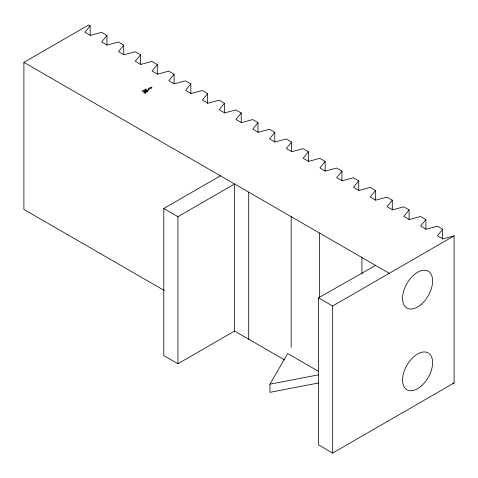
<?xml version="1.0" encoding="UTF-8"?>
<svg xmlns="http://www.w3.org/2000/svg" width="478" height="478" viewBox="0 0 478 478"><rect width="100%" height="100%" fill="white"/><g stroke="black" fill="none" stroke-linecap="round" stroke-linejoin="round"><path stroke-width="0.72" d="M318.647 382.968L269.939 392.336L269.939 384.169L287.631 353.529L318.503 371.352M164.169 290.421L23.9 209.436L23.9 62.367L88.729 24.94L90.145 25.752L84.917 32.229L90.378 35.384L101.599 32.367L106.935 35.444L106.935 45.153M106.935 35.444L101.7 41.921L107.162 45.075L118.383 42.052L123.718 45.135L123.718 54.845M123.718 45.135L118.49 51.612L123.951 54.767L135.166 51.749L140.508 54.827L140.508 64.536M140.508 54.827L135.274 61.303L140.735 64.458L151.95 61.435L157.292 64.518L157.292 74.227M157.292 64.518L152.064 70.995L157.519 74.15L168.74 71.132L174.076 74.21L174.076 83.919M174.076 74.21L168.848 80.686L174.309 83.841L185.524 80.818L190.859 83.901L190.859 93.604M190.859 83.901L185.631 90.378L191.092 93.533L202.314 90.515L207.649 93.592L207.649 103.302M207.649 93.592L202.415 100.069L207.882 103.224L219.097 100.201L224.433 103.284L224.433 112.987M224.433 103.284L219.199 109.761L224.666 112.916L235.881 109.892L241.217 112.975L241.217 122.679M241.217 112.975L235.989 119.452L241.45 122.607L252.671 119.584L258.006 122.667L258.006 132.37M258.006 122.667L252.778 129.144L258.24 132.298L269.455 129.275L274.79 132.358L274.79 142.062M274.79 132.358L269.562 138.835L275.023 141.99L286.238 138.967L291.58 142.05L291.58 151.753M291.58 142.05L286.346 148.527L291.807 151.681L303.022 148.658L308.364 151.741L308.364 161.445M308.364 151.741L303.136 158.218L308.591 161.367L319.812 158.349L325.148 161.433L325.148 171.136M325.148 161.433L319.919 167.909L325.381 171.064L336.602 168.041L341.937 171.124L341.937 180.827M341.937 171.124L336.703 177.601L342.164 180.75L353.385 177.732L358.721 180.815L358.721 190.519M358.721 180.815L353.493 187.292L358.954 190.447L370.169 187.424L375.511 190.507L375.511 200.21M375.511 190.507L370.277 196.984L375.744 200.139L386.959 197.115L392.295 200.198L392.295 209.902M392.295 200.198L387.066 206.675L392.528 209.83L403.743 206.807L409.084 209.89L409.084 219.593M409.084 209.89L403.85 216.367L409.311 219.522L420.526 216.498L425.868 219.581L425.868 229.285M425.868 219.581L420.634 226.058L426.095 229.207L437.316 226.19L442.652 229.273L442.652 238.976M442.652 229.273L437.424 235.75L442.885 238.904L454.1 235.881L454.1 382.95L332.664 453.06L318.509 444.893L318.509 297.824L375.594 265.415M145.641 89.147L144.607 89.739L147.355 91.328L148.389 90.73L145.641 89.147L145.641 90.169L147.839 91.435M143.95 90.288L142.253 91.268L144.231 90.456L143.95 90.288L143.95 91.31M148.616 89.583L151.956 87.623L151.096 87.127L148.001 88.92L148.855 89.416M145.461 92.463L144.888 92.792L144.135 92.356L144.703 92.027L145.461 92.463L145.461 93.485M284.44 359.856L234.561 331.063L177.953 363.74L163.799 355.572L163.799 208.504L220.406 175.82M163.799 208.504L177.953 216.671L234.561 183.988L234.561 331.063M318.509 297.824L332.664 305.992L454.1 235.881M452.696 383.326L454.1 382.95M269.939 384.169L318.647 374.794M23.9 62.367L389.271 273.308M361.924 257.523L361.924 273.948M332.664 305.992L332.664 453.06M319.471 233.013L319.471 297.633M291.168 216.671L291.168 347.398M248.709 192.162L248.709 339.231M177.953 216.671L177.953 363.74M151.096 87.127L151.096 88.149M90.145 25.752L90.145 35.462M145.611 91.256L143.705 92.356L144.965 93.079L145.963 92.505L144.924 91.901L145.575 91.525L146.871 91.979L145.611 91.256M421.465 385.883A21.265 12.279 -60 0 0 428.204 352.943A21.265 12.279 -60 0 0 403.05 375.248A21.265 12.279 -60 0 0 421.465 385.883M421.465 304.175A21.265 12.279 -60 0 0 428.204 271.235A21.265 12.279 -60 0 0 403.05 293.546A21.265 12.279 -60 0 0 421.465 304.175"/></g></svg>
